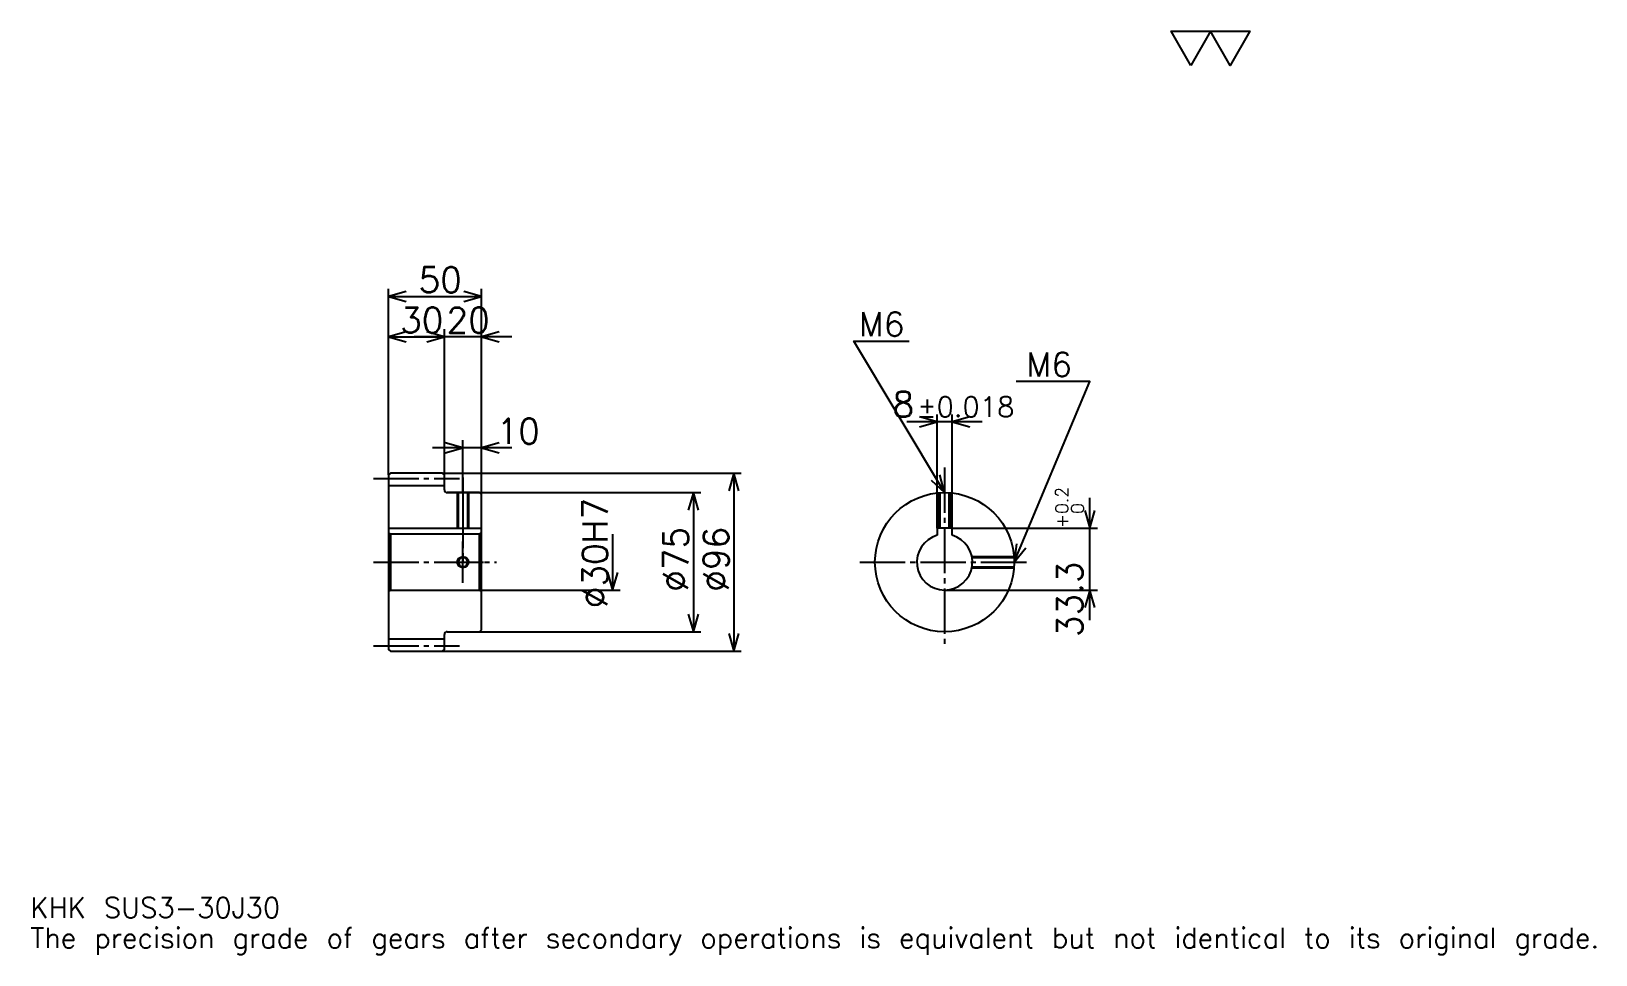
# Model space of a CAD drawing. Extents: x 28 to 870, y 10 to 508.
import ezdxf

# ---------------------------------------------------------------- set-up
doc = ezdxf.new("R2010")
doc.units = 0
doc.linetypes.add('DASHDOT', pattern=[32.608695, 24.456522, -2.717391, 2.717391, -2.717391])
doc.layers.get('0').update_dxf_attribs({"linetype": 'CONTINUOUS'})
doc.layers.add('DASHDOT', color=6, linetype='DASHDOT')
doc.styles.add('KANJI', font='TXT', dxfattribs={"bigfont": 'BIGFONT'})

msp = doc.modelspace()

# ---------------------------------------------------------------- linework, layer by layer
at = {"color": 5}
for p, q in [((220.108688, 269.467407), (220.108688, 368.652161)), ((220.108688, 364.576111), (270.108704, 364.576111)), ((270.108704, 269.467407), (270.108704, 368.652161)), ((250.108688, 269.467407), (250.108688, 346.913055)), ((220.108688, 342.836975), (250.108688, 342.836975)), ((286.413025, 342.836975), (233.804337, 342.836975)), ((539.869568, 297.010864), (499.260864, 297.010864)), ((515.565186, 239.767395), (515.565186, 301.086945)), ((523.565186, 239.767395), (523.565186, 301.086945)), ((260.108704, 269.467407), (260.108704, 287.130432)), ((286.413025, 283.054352), (243.804337, 283.054352)), ((220.108688, 268.467407), (220.108688, 269.467407)), ((249.108688, 269.467407), (270.108704, 269.467407)), ((250.108688, 268.467407), (250.108688, 269.467407)), ((260.108704, 258.967407), (260.108704, 269.467407)), ((260.108704, 258.967407), (260.108704, 269.467407)), ((270.108704, 269.467407), (410.054321, 269.467407)), ((270.108704, 257.967407), (270.108704, 269.467407)), ((405.978271, 269.467407), (405.978271, 173.467392)), ((251.608688, 258.967407), (270.108704, 258.967407)), ((270.108704, 258.967407), (388.315186, 258.967407)), ((384.239136, 258.967407), (384.239136, 183.967392)), ((597.82605, 190.16304), (597.82605, 256.071747)), ((340.760864, 236.467392), (340.760864, 206.467392)), ((523.565186, 239.767395), (601.902161, 239.767395)), ((270.108704, 206.467392), (344.836945, 206.467392)), ((519.565186, 206.467392), (601.902161, 206.467392)), ((251.608688, 183.967392), (270.108704, 183.967392)), ((270.108704, 183.967392), (388.315186, 183.967392)), ((249.108688, 173.467392), (270.108704, 173.467392)), ((270.108704, 173.467392), (410.054321, 173.467392))]:
    msp.add_line(p, q, dxfattribs=at)
at = {"color": 4}
for p, q in [((220.108688, 262.717407), (250.108688, 262.717407)), ((220.108688, 239.767395), (270.108704, 239.767395)), ((221.108688, 236.467392), (221.108688, 206.467392)), ((269.108704, 236.467392), (270.108704, 237.467392)), ((269.108704, 206.467392), (270.108704, 205.467392)), ((220.108688, 180.217392), (250.108688, 180.217392))]:
    msp.add_line(p, q, dxfattribs=at)
at = {"color": 7}
msp.add_lwpolyline([(652.173889, 489.130432), (641.57605, 507.5), (683.967346, 507.5), (673.369568, 489.130432), (662.771729, 507.5), (652.173889, 489.130432)], dxfattribs=at)
at = {"color": 5}
for points in [[(229.619553, 367.293488), (220.108688, 364.576111), (229.619553, 361.858704)], [(260.597809, 361.858704), (270.108704, 364.576111), (260.597809, 367.293488)], [(229.619553, 345.554352), (220.108688, 342.836975), (229.619553, 340.119568)], [(240.597824, 340.119568), (250.108688, 342.836975), (240.597824, 345.554352)], [(240.597824, 340.119568), (250.108688, 342.836975), (240.597824, 345.554352)], [(279.619568, 345.554352), (270.108704, 342.836975), (279.619568, 340.119568)], [(519.565186, 258.967407), (470.652161, 340.489136), (500.543457, 340.489136)], [(557.065186, 221.467392), (597.82605, 318.75), (558.152161, 318.75)], [(506.054321, 294.293457), (515.565186, 297.010864), (506.054321, 299.728271)], [(533.07605, 299.728271), (523.565186, 297.010864), (533.07605, 294.293457)], [(250.597824, 280.336945), (260.108704, 283.054352), (250.597824, 285.771729)], [(279.619568, 285.771729), (270.108704, 283.054352), (279.619568, 280.336945)], [(408.695648, 259.956512), (405.978271, 269.467407), (403.260864, 259.956512)], [(512.341736, 265.724792), (519.565186, 258.967407), (517.002014, 268.520996)], [(386.956512, 249.456528), (384.239136, 258.967407), (381.521729, 249.456528)], [(595.108704, 249.278259), (597.82605, 239.767395), (600.543457, 249.278259)], [(558.234314, 231.289505), (557.065186, 221.467392), (563.246887, 229.18927)], [(338.043457, 215.978256), (340.760864, 206.467392), (343.478271, 215.978256)], [(600.543457, 196.956528), (597.82605, 206.467392), (595.108704, 196.956528)], [(381.521729, 193.478256), (384.239136, 183.967392), (386.956512, 193.478256)], [(403.260864, 182.978271), (405.978271, 173.467392), (408.695648, 182.978271)]]:
    msp.add_lwpolyline(points, dxfattribs=at)
at = {"color": 4}
for points in [[(250.108688, 260.467407), (250.108688, 268.467407), (249.108688, 269.467407), (221.108688, 269.467407), (220.108688, 268.467407), (220.108688, 205.467392)], [(251.608688, 183.967392), (269.108704, 183.967392), (270.108704, 184.967392), (270.108704, 257.967407), (269.108704, 258.967407), (251.608688, 258.967407)], [(257.108704, 258.967407), (257.108704, 239.767395)], [(257.648682, 258.967407), (257.648682, 239.767395)], [(262.568695, 258.967407), (262.568695, 239.767395)], [(263.108704, 258.967407), (263.108704, 239.767395)], [(516.565186, 239.767395), (516.565186, 258.847198)], [(517.105225, 239.767395), (517.105225, 258.886627)], [(522.025208, 239.767395), (522.025208, 258.886627)], [(522.565186, 239.767395), (522.565186, 258.847198)], [(220.108688, 205.467392), (221.108688, 206.467392), (269.108704, 206.467392), (269.108704, 236.467392), (221.108688, 236.467392), (220.108688, 237.467392)], [(523.565186, 235.924225), (523.565186, 239.767395), (515.565186, 239.767395), (515.565186, 235.924225)], [(534.262146, 224.467392), (556.945007, 224.467392)], [(534.362122, 223.927399), (556.984436, 223.927399)], [(534.262146, 218.467392), (556.945007, 218.467392)], [(534.362122, 219.007385), (556.984436, 219.007385)], [(220.108688, 205.467392), (220.108688, 174.467392), (221.108688, 173.467392), (249.108688, 173.467392), (250.108688, 174.467392), (250.108688, 182.467392)]]:
    msp.add_lwpolyline(points, dxfattribs=at)
for centre, radius in [((519.565186, 221.467392), 37.5), ((260.108704, 221.467392), 2.46)]:
    msp.add_circle(centre, radius, dxfattribs=at)
at = {"color": 7}
msp.add_circle((260.108704, 221.467392), 3, dxfattribs=at)
at = {"color": 4}
for centre, radius, start, end in [((251.608688, 260.467407), 1.5, 180, 270), ((519.565186, 221.467392), 15, 105.466010323, 74.533989677), ((251.608688, 182.467392), 1.5, 90, 180)]:
    msp.add_arc(centre, radius, start, end, dxfattribs=at)
at = {"layer": 'DASHDOT', "color": 7}
for p, q in [((519.565186, 272.554352), (519.565186, 175.815216)), ((211.956512, 266.467407), (258.260864, 266.467407)), ((260.108704, 258.967407), (260.108704, 221.467392)), ((211.956512, 221.467392), (278.260864, 221.467392)), ((473.913025, 221.467392), (565.217407, 221.467392)), ((211.956512, 176.467392), (258.260864, 176.467392))]:
    msp.add_line(p, q, dxfattribs=at)
for points in [[(260.108704, 267.119568), (260.108704, 231.615219)], [(260.108704, 210.315216), (260.108704, 232.619568)], [(248.956512, 221.467392), (271.260864, 221.467392)]]:
    msp.add_lwpolyline(points, dxfattribs=at)

# ---------------------------------------------------------------- texts
at = {"color": 7, "style": 'KANJI'}
for s, height, p in [('50', 13.586957, (236.277161, 366.75)), ('30', 13.586957, (226.277161, 345.010864)), ('20', 13.586957, (251.277161, 345.010864)), ('M6', 13.043479, (473.369568, 343.206512)), ('M6', 13.043479, (563.586975, 321.467407)), ('8', 13.586957, (491.519043, 299.728271)), ('%%p0.018', 10.869565, (504.968445, 299.728271)), ('10', 13.586957, (278.260864, 285.228271)), ('KHK SUS3-30J30', 10.869565, (27.173914, 29.891304)), ('The precision grade of gears after secondary operations is equivalent but not identical to its original grade.', 10.869565, (27.173914, 13.586957))]:
    msp.add_text(s, height=height, dxfattribs=at).set_placement(p)
for s, height, p in [('%%c30H7', 13.586957, (338.043457, 196.671204)), ('0.2', 6.793478, (586.141296, 247.464539)), ('+', 6.793478, (586.141296, 239.855835)), ('0', 6.793478, (594.565186, 247.464539)), ('%%c75', 13.586957, (381.521729, 205.502716)), ('%%c96', 13.586957, (403.260864, 205.502716)), ('33.3', 13.586957, (593.75, 181.046112))]:
    msp.add_text(s, height=height, rotation=90, dxfattribs=at).set_placement(p)

doc.saveas('drawing.dxf')
